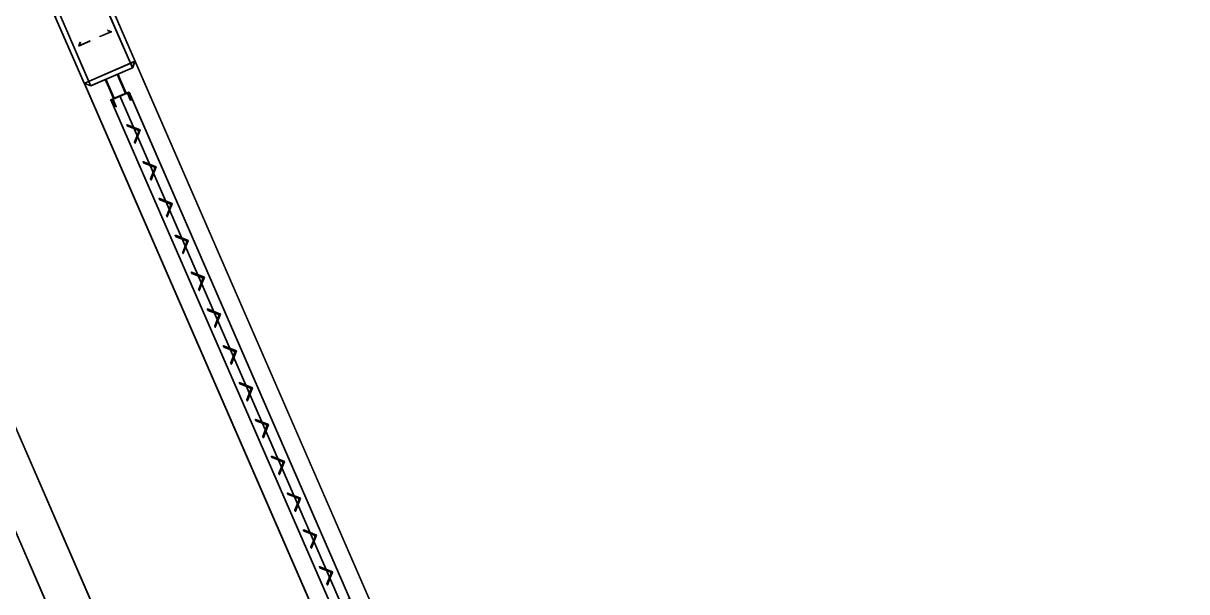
# Model space of a CAD drawing. Extents: x -15449 to 527173, y -170839 to 146543.
# Drawn here: x 15561.103 to 15562.514, y 7800.316 to 7801.006 of the extents above; entities that cross this region are included whole.
import ezdxf

# ---------------------------------------------------------------- set-up
doc = ezdxf.new("R2010")
doc.units = 0
doc.header["$LTSCALE"] = 8
doc.linetypes.add('X-F10A-LAY-S0-00-ASITE-001_EXTG_ROOF$0$HIDDEN', pattern=[9.525, 6.35, -3.175])
doc.layers.get('0').update_dxf_attribs({"color": 1, "linetype": 'CONTINUOUS'})
for name, color, linetype, lineweight in [('G-IMPT', 7, 'CONTINUOUS', 30), ('Micron SGP Titleblock CAD template EDI$0$G-ANNO-TTLB', 7, 'CONTINUOUS', 30), ('X-F10A-LAY-S0-00-ASITE-001_EXTG_ROOF$0$A-_ROAD----_E', 9, 'CONTINUOUS', 20)]:
    doc.layers.add(name, color=color, linetype=linetype, lineweight=lineweight)
doc.layers.add('X-F10A-LAY-S0-00-ASITE-001_EXTG_ROOF$0$A-SITEWALL', color=2, linetype='CONTINUOUS')

# ---------------------------------------------------------------- blocks, each defined once
blk = doc.blocks.new('X-F10A-LAY-S0-00-ASITE-001_EXTG_ROOF$0$A$C671B41AE')
at = {"layer": 'X-F10A-LAY-S0-00-ASITE-001_EXTG_ROOF$0$A-SITEWALL'}
for points in [[(18, -164), (18, 0), (0, 18), (-264, 18), (-282, 0), (-282, -164), (-264, -182), (0, -182)], [(-264, 0), (0, 0), (0, -164), (-264, -164)]]:
    blk.add_lwpolyline(points, close=True, dxfattribs=at)
for points in [[(-282, 0), (-264, 0), (-264, 18)], [(0, 18), (0, 0), (18, 0)], [(-264, -182), (-264, -164), (-282, -164)], [(18, -164), (0, -164), (0, -182)]]:
    blk.add_lwpolyline(points, dxfattribs=at)
at = {"layer": 'X-F10A-LAY-S0-00-ASITE-001_EXTG_ROOF$0$A-SITEWALL', "color": 3}
for points in [[(-122, -28.5), (-132, -18.5), (-132, -63.5)], [(-122, -135.5), (-132, -145.5), (-132, -100.5)]]:
    blk.add_lwpolyline(points, dxfattribs=at)
blk = doc.blocks.new('X-F10A-LAY-S0-00-ASITE-001_EXTG_ROOF$0$A$C17CA23ED')
blk.add_blockref('X-F10A-LAY-S0-00-ASITE-001_EXTG_ROOF$0$A$C671B41AE', (-43, 207))
blk = doc.blocks.new('X-F10A-LAY-S0-00-ASITE-001_EXTG_ROOF$0$A$C04D0248B')
at = {"layer": 'X-F10A-LAY-S0-00-ASITE-001_EXTG_ROOF$0$A-SITEWALL', "color": 252, "linetype": 'X-F10A-LAY-S0-00-ASITE-001_EXTG_ROOF$0$HIDDEN'}
for p, q in [((25, 0, 1169.7), (0, 0)), ((75, -3, 3509.1), (0, -3)), ((2100, -3, 3509.1), (2175, -3)), ((75, -47, 3509.1), (0, -47)), ((25, -50, 1169.7), (0, -50)), ((2100, -47, 3509.1), (2175, -47))]:
    blk.add_line(p, q, dxfattribs=at)
at = {"layer": 'X-F10A-LAY-S0-00-ASITE-001_EXTG_ROOF$0$A-SITEWALL', "color": 8}
for p, q in [((75, 0, 3509.1), (25, 0, 1169.7)), ((2100, 0, 3509.1), (2175, 0)), ((2100, -25, 3509.1), (75, -25, -1754.5)), ((75, -50, 3509.1), (25, -50, 1169.7)), ((2100, -50, 3509.1), (2175, -50))]:
    blk.add_line(p, q, dxfattribs=at)
at = {"layer": 'X-F10A-LAY-S0-00-ASITE-001_EXTG_ROOF$0$A-SITEWALL', "color": 8, "elevation": -1754.5}
blk.add_lwpolyline([(75, 10.4), (2100, 10.4), (2100, -60.4), (75, -60.4)], close=True, dxfattribs=at)
at = {"layer": 'X-F10A-LAY-S0-00-ASITE-001_EXTG_ROOF$0$A-SITEWALL', "color": 8, "linetype": 'X-F10A-LAY-S0-00-ASITE-001_EXTG_ROOF$0$HIDDEN', "ltscale": 0.1}
for points, elevation in [([(77.6, -55, -0.414214), (75, -52.4), (75, 2.4, -0.414214), (77.6, 5), (105, 5), (105, 3.4), (77.6, 3.4, 0.414214), (76.6, 2.4), (76.6, -52.4, 0.414214), (77.6, -53.4), (105, -53.4), (105, -55)], -1754.5), ([(2097.4, -55, 0.414214), (2100, -52.4), (2100, 2.4, 0.414214), (2097.4, 5), (2070, 5), (2070, 3.4), (2097.4, 3.4, -0.414214), (2098.4, 2.4), (2098.4, -52.4, -0.414214), (2097.4, -53.4), (2070, -53.4), (2070, -55)], -1754.5), ([(222.4, -16), (249, -42.5, 0.414214), (252.4, -42.5), (252.9, -42.1), (217.5, -6.8), (182.1, -42.1), (182.6, -42.5, 0.414214), (186, -42.5), (212.6, -16, -0.414214)], 0), ([(367.4, -16), (394, -42.5, 0.414214), (397.4, -42.5), (397.9, -42.1), (362.5, -6.8), (327.1, -42.1), (327.6, -42.5, 0.414214), (331, -42.5), (357.6, -16, -0.414214)], 0), ([(512.4, -16), (539, -42.5, 0.414214), (542.4, -42.5), (542.9, -42.1), (507.5, -6.8), (472.1, -42.1), (472.6, -42.5, 0.414214), (476, -42.5), (502.6, -16, -0.414214)], 0), ([(657.4, -16), (684, -42.5, 0.414214), (687.4, -42.5), (687.9, -42.1), (652.5, -6.8), (617.1, -42.1), (617.6, -42.5, 0.414214), (621, -42.5), (647.6, -16, -0.414214)], 0), ([(802.4, -16), (829, -42.5, 0.414214), (832.4, -42.5), (832.9, -42.1), (797.5, -6.8), (762.1, -42.1), (762.6, -42.5, 0.414214), (766, -42.5), (792.6, -16, -0.414214)], 0), ([(947.4, -16), (974, -42.5, 0.414214), (977.4, -42.5), (977.9, -42.1), (942.5, -6.8), (907.1, -42.1), (907.6, -42.5, 0.414214), (911, -42.5), (937.6, -16, -0.414214)], 0), ([(1092.4, -16), (1119, -42.5, 0.414214), (1122.4, -42.5), (1122.9, -42.1), (1087.5, -6.8), (1052.1, -42.1), (1052.6, -42.5, 0.414214), (1056, -42.5), (1082.6, -16, -0.414214)], 0), ([(1237.4, -16), (1264, -42.5, 0.414214), (1267.4, -42.5), (1267.9, -42.1), (1232.5, -6.8), (1197.1, -42.1), (1197.6, -42.5, 0.414214), (1201, -42.5), (1227.6, -16, -0.414214)], 0), ([(1382.4, -16), (1409, -42.5, 0.414214), (1412.4, -42.5), (1412.9, -42.1), (1377.5, -6.8), (1342.1, -42.1), (1342.6, -42.5, 0.414214), (1346, -42.5), (1372.6, -16, -0.414214)], 0), ([(1527.4, -16), (1554, -42.5, 0.414214), (1557.4, -42.5), (1557.9, -42.1), (1522.5, -6.8), (1487.1, -42.1), (1487.6, -42.5, 0.414214), (1491, -42.5), (1517.6, -16, -0.414214)], 0), ([(1672.4, -16), (1699, -42.5, 0.414214), (1702.4, -42.5), (1702.9, -42.1), (1667.5, -6.8), (1632.1, -42.1), (1632.6, -42.5, 0.414214), (1636, -42.5), (1662.6, -16, -0.414214)], 0), ([(1817.4, -16), (1844, -42.5, 0.414214), (1847.4, -42.5), (1847.9, -42.1), (1812.5, -6.8), (1777.1, -42.1), (1777.6, -42.5, 0.414214), (1781, -42.5), (1807.6, -16, -0.414214)], 0), ([(1962.4, -16), (1989, -42.5, 0.414214), (1992.4, -42.5), (1992.9, -42.1), (1957.5, -6.8), (1922.1, -42.1), (1922.6, -42.5, 0.414214), (1926, -42.5), (1952.6, -16, -0.414214)], 0)]:
    blk.add_lwpolyline(points, format="xyb", close=True, dxfattribs=dict(at, elevation=elevation))
blk = doc.blocks.new('X-F10A-LAY-S0-00-ASITE-001_EXTG_ROOF$0$A$C2F7C21E3')
at = {"layer": 'X-F10A-LAY-S0-00-ASITE-001_EXTG_ROOF$0$A-SITEWALL', "color": 8}
blk.add_blockref('X-F10A-LAY-S0-00-ASITE-001_EXTG_ROOF$0$A$C04D0248B', (-9300, 0), dxfattribs=at)
blk = doc.blocks.new('A$Cf1db08be')
at = {"layer": 'G-IMPT'}
for p, q in [((87.8026, 23.6579), (94.3334, 8.6439)), ((94.3334, 8.6439), (87.8026, 23.6579)), ((87.7564, 23.6378), (94.3334, 8.5177)), ((94.3334, 8.5177), (87.7564, 23.6378)), ((87.7564, 23.6378), (94.3334, 8.5176)), ((89.1582, 21.3043), (89.1228, 21.3856)), ((89.1283, 21.388), (89.1637, 21.3067)), ((89.1021, 21.2799), (89.0667, 21.3612)), ((89.0722, 21.3637), (89.1076, 21.2823)), ((89.1348, 21.3425), (89.1209, 21.3364)), ((89.1303, 21.3442), (89.1348, 21.3425)), ((89.0956, 21.3255), (89.1095, 21.3315)), ((89.0974, 21.3299), (89.0956, 21.3255)), ((89.1076, 21.2823), (89.1582, 21.3043)), ((89.1637, 21.3067), (89.1582, 21.3043)), ((89.1582, 21.3043), (89.1606, 21.2987)), ((89.1637, 21.3067), (89.1606, 21.2987)), ((89.1637, 21.3067), (90.4152, 18.4296)), ((89.1606, 21.2987), (89.11, 21.2767)), ((89.1521, 21.2676), (89.1421, 21.2907)), ((89.1464, 21.2834), (89.143, 21.2911)), ((89.1021, 21.2799), (89.1076, 21.2823)), ((89.11, 21.2767), (89.1021, 21.2799)), ((90.3536, 18.4028), (89.1021, 21.2799)), ((89.1076, 21.2823), (89.11, 21.2767)), ((89.1309, 21.2767), (89.1276, 21.2844)), ((89.1386, 21.2617), (89.1285, 21.2848)), ((89.1377, 21.2613), (89.1309, 21.2767)), ((89.1531, 21.268), (89.1464, 21.2834)), ((89.1345, 21.2599), (89.1563, 21.2694)), ((89.4059, 20.6358), (89.1345, 21.2599)), ((89.1401, 21.2514), (89.1365, 21.2598)), ((89.1369, 21.261), (89.1538, 21.2683)), ((89.1545, 21.2676), (89.1371, 21.2605)), ((89.1371, 21.2605), (89.1406, 21.2516)), ((89.4168, 20.6406), (89.1454, 21.2646)), ((89.1581, 21.2592), (89.1545, 21.2676)), ((89.1549, 21.2678), (89.1586, 21.2594)), ((89.1563, 21.2694), (89.4277, 20.6453)), ((89.1586, 21.2594), (89.1581, 21.2592)), ((89.1406, 21.2516), (89.1401, 21.2514)), ((89.1701, 21.2232), (89.1544, 21.2293)), ((89.1544, 21.2293), (89.1544, 21.2291)), ((89.1548, 21.2281), (89.1666, 21.2235)), ((89.1679, 21.2204), (89.1633, 21.2086)), ((89.1639, 21.2075), (89.1701, 21.2232)), ((89.1637, 21.2076), (89.1639, 21.2075)), ((89.1739, 21.1846), (89.1738, 21.1844)), ((89.1895, 21.1785), (89.1739, 21.1846)), ((89.1743, 21.1834), (89.186, 21.1788)), ((89.1873, 21.1757), (89.1827, 21.164)), ((89.1834, 21.1628), (89.1895, 21.1785)), ((89.1832, 21.1629), (89.1834, 21.1628)), ((89.1933, 21.1399), (89.1932, 21.1398)), ((89.209, 21.1338), (89.1933, 21.1399)), ((89.1937, 21.1387), (89.2055, 21.1341)), ((89.2068, 21.131), (89.2022, 21.1193)), ((89.2028, 21.1182), (89.209, 21.1338)), ((89.2026, 21.1182), (89.2028, 21.1182)), ((89.2128, 21.0953), (89.2127, 21.0951)), ((89.2284, 21.0891), (89.2128, 21.0953)), ((89.2131, 21.094), (89.2249, 21.0894)), ((89.2222, 21.0735), (89.2284, 21.0891)), ((89.2262, 21.0863), (89.2216, 21.0746)), ((89.222, 21.0735), (89.2222, 21.0735)), ((89.2322, 21.0506), (89.2321, 21.0504)), ((89.2478, 21.0444), (89.2322, 21.0506)), ((89.2326, 21.0493), (89.2443, 21.0447)), ((89.2457, 21.0417), (89.241, 21.0299)), ((89.2417, 21.0288), (89.2478, 21.0444)), ((89.2415, 21.0289), (89.2417, 21.0288)), ((89.2673, 20.9997), (89.2516, 21.0059)), ((89.2516, 21.0059), (89.2516, 21.0057)), ((89.252, 21.0047), (89.2638, 21)), ((89.2651, 20.997), (89.2605, 20.9852)), ((89.2611, 20.9841), (89.2673, 20.9997)), ((89.2609, 20.9842), (89.2611, 20.9841)), ((89.2711, 20.9612), (89.271, 20.961)), ((89.2867, 20.955), (89.2711, 20.9612)), ((89.2714, 20.96), (89.2832, 20.9553)), ((89.2845, 20.9523), (89.2799, 20.9405)), ((89.2805, 20.9394), (89.2867, 20.955)), ((89.2804, 20.9395), (89.2805, 20.9394)), ((89.2905, 20.9165), (89.2904, 20.9163)), ((89.3061, 20.9104), (89.2905, 20.9165)), ((89.2909, 20.9153), (89.3026, 20.9107)), ((89.304, 20.9076), (89.2993, 20.8958)), ((89.3, 20.8947), (89.3061, 20.9104)), ((89.2998, 20.8948), (89.3, 20.8947)), ((89.3256, 20.8657), (89.3099, 20.8718)), ((89.3099, 20.8718), (89.3099, 20.8716)), ((89.3103, 20.8706), (89.3221, 20.866)), ((89.3234, 20.8629), (89.3188, 20.8512)), ((89.3194, 20.85), (89.3256, 20.8657)), ((89.3192, 20.8501), (89.3194, 20.85)), ((89.3294, 20.8272), (89.3293, 20.827)), ((89.345, 20.821), (89.3294, 20.8272)), ((89.3298, 20.8259), (89.3415, 20.8213)), ((89.3389, 20.8054), (89.345, 20.821)), ((89.3428, 20.8182), (89.3382, 20.8065)), ((89.3387, 20.8054), (89.3389, 20.8054)), ((89.3488, 20.7825), (89.3487, 20.7823)), ((89.3644, 20.7763), (89.3488, 20.7825)), ((89.3492, 20.7812), (89.361, 20.7766)), ((89.3623, 20.7736), (89.3577, 20.7618)), ((89.3583, 20.7607), (89.3644, 20.7763)), ((89.3581, 20.7607), (89.3583, 20.7607)), ((89.3683, 20.7378), (89.3682, 20.7376)), ((89.3839, 20.7316), (89.3683, 20.7378)), ((89.3686, 20.7365), (89.3804, 20.7319)), ((89.3817, 20.7289), (89.3771, 20.7171)), ((89.3777, 20.716), (89.3839, 20.7316)), ((89.3775, 20.7161), (89.3777, 20.716)), ((89.3877, 20.6931), (89.3876, 20.6929)), ((89.4033, 20.6869), (89.3877, 20.6931)), ((89.3881, 20.6919), (89.3998, 20.6872)), ((89.4012, 20.6842), (89.3965, 20.6724)), ((89.3972, 20.6713), (89.4033, 20.6869)), ((89.397, 20.6714), (89.3972, 20.6713))]:
    blk.add_line(p, q, dxfattribs=at)
for centre, radius, start, end in [((89.1373, 21.2602), 0.000874, 113.5082, 203.5082), ((89.1373, 21.2602), 0.000336, 113.5082, 203.5082), ((89.1541, 21.2675), 0.000874, 23.5082, 113.5082), ((89.1541, 21.2675), 0.000336, 23.5082, 113.5082), ((89.1551, 21.2288), 0.000807, 158.5082, 248.5082), ((89.1657, 21.2213), 0.00235, 338.5082, 68.5082), ((89.164, 21.2083), 0.000807, 158.5082, 248.5082), ((89.1746, 21.1841), 0.000807, 158.5082, 248.5082), ((89.1852, 21.1766), 0.00235, 338.5082, 68.5082), ((89.1835, 21.1637), 0.000807, 158.5082, 248.5082), ((89.194, 21.1395), 0.000807, 158.5082, 248.5082), ((89.2046, 21.1319), 0.00235, 338.5082, 68.5082), ((89.2029, 21.119), 0.000807, 158.5082, 248.5082), ((89.2134, 21.0948), 0.000807, 158.5082, 248.5082), ((89.224, 21.0872), 0.00235, 338.5082, 68.5082), ((89.2223, 21.0743), 0.000807, 158.5082, 248.5082), ((89.2329, 21.0501), 0.000807, 158.5082, 248.5082), ((89.2435, 21.0425), 0.00235, 338.5082, 68.5082), ((89.2418, 21.0296), 0.000807, 158.5082, 248.5082), ((89.2523, 21.0054), 0.000807, 158.5082, 248.5082), ((89.2629, 20.9978), 0.00235, 338.5082, 68.5082), ((89.2612, 20.9849), 0.000807, 158.5082, 248.5082), ((89.2717, 20.9607), 0.000807, 158.5082, 248.5082), ((89.2823, 20.9532), 0.00235, 338.5082, 68.5082), ((89.2807, 20.9402), 0.000807, 158.5082, 248.5082), ((89.2912, 20.916), 0.000807, 158.5082, 248.5082), ((89.3018, 20.9085), 0.00235, 338.5082, 68.5082), ((89.3001, 20.8956), 0.000807, 158.5082, 248.5082), ((89.3106, 20.8714), 0.000807, 158.5082, 248.5082), ((89.3212, 20.8638), 0.00235, 338.5082, 68.5082), ((89.3195, 20.8509), 0.000807, 158.5082, 248.5082), ((89.3301, 20.8267), 0.000807, 158.5082, 248.5082), ((89.3407, 20.8191), 0.00235, 338.5082, 68.5082), ((89.339, 20.8062), 0.000807, 158.5082, 248.5082), ((89.3495, 20.782), 0.000807, 158.5082, 248.5082), ((89.3601, 20.7744), 0.00235, 338.5082, 68.5082), ((89.3584, 20.7615), 0.000807, 158.5082, 248.5082), ((89.3689, 20.7373), 0.000807, 158.5082, 248.5082), ((89.3795, 20.7297), 0.00235, 338.5082, 68.5082), ((89.3778, 20.7168), 0.000807, 158.5082, 248.5082), ((89.3884, 20.6926), 0.000807, 158.5082, 248.5082), ((89.399, 20.685), 0.00235, 338.5082, 68.5082), ((89.3973, 20.6721), 0.000807, 158.5082, 248.5082)]:
    blk.add_arc(centre, radius, start, end, dxfattribs=at)
at = {"layer": 'X-F10A-LAY-S0-00-ASITE-001_EXTG_ROOF$0$A-_ROAD----_E'}
for p, q in [((87.8018, 23.6581), (94.3326, 8.6443)), ((94.3326, 8.6443), (87.8018, 23.6581)), ((94.3334, 8.6439), (87.8026, 23.6579)), ((87.7556, 23.638), (94.3326, 8.518)), ((94.3326, 8.518), (87.7557, 23.638)), ((87.7557, 23.638), (94.3326, 8.5179)), ((94.3334, 8.5177), (87.7564, 23.6378)), ((94.3334, 8.5176), (87.7564, 23.6378)), ((89.1574, 21.3045), (89.122, 21.3859)), ((89.1275, 21.3883), (89.1629, 21.3069)), ((89.1013, 21.2801), (89.0659, 21.3615)), ((89.0714, 21.3639), (89.1068, 21.2825)), ((89.134, 21.3427), (89.1201, 21.3367)), ((89.1296, 21.3445), (89.134, 21.3427)), ((89.0948, 21.3257), (89.1087, 21.3317)), ((89.0966, 21.3301), (89.0948, 21.3257)), ((89.1068, 21.2825), (89.1574, 21.3045)), ((89.1629, 21.3069), (89.1574, 21.3045)), ((89.1574, 21.3045), (89.1598, 21.299)), ((89.1629, 21.3069), (89.1598, 21.299)), ((89.1629, 21.3069), (90.4144, 18.4299)), ((89.1598, 21.299), (89.1092, 21.277)), ((89.1513, 21.2678), (89.1413, 21.2909)), ((89.1456, 21.2836), (89.1422, 21.2913)), ((89.1013, 21.2801), (89.1068, 21.2825)), ((89.1092, 21.277), (89.1013, 21.2801)), ((90.3528, 18.4031), (89.1013, 21.2801)), ((89.1068, 21.2825), (89.1092, 21.277)), ((89.1369, 21.2615), (89.1268, 21.2846)), ((89.1378, 21.2619), (89.1277, 21.285)), ((89.1523, 21.2682), (89.1456, 21.2836)), ((89.1337, 21.2601), (89.1555, 21.2696)), ((89.4051, 20.6361), (89.1337, 21.2601)), ((89.1393, 21.2516), (89.1357, 21.26)), ((89.1361, 21.2612), (89.153, 21.2685)), ((89.1537, 21.2679), (89.1363, 21.2607)), ((89.1363, 21.2607), (89.1398, 21.2518)), ((89.416, 20.6408), (89.1446, 21.2649)), ((89.1573, 21.2594), (89.1537, 21.2679)), ((89.1542, 21.2681), (89.1578, 21.2596)), ((89.1555, 21.2696), (89.4269, 20.6456)), ((89.1578, 21.2596), (89.1573, 21.2594)), ((89.1398, 21.2518), (89.1393, 21.2516)), ((89.1537, 21.2296), (89.1536, 21.2294)), ((89.1693, 21.2234), (89.1537, 21.2296)), ((89.154, 21.2283), (89.1658, 21.2237)), ((89.1671, 21.2206), (89.1625, 21.2089)), ((89.1631, 21.2078), (89.1693, 21.2234)), ((89.1629, 21.2078), (89.1631, 21.2078)), ((89.1731, 21.1849), (89.173, 21.1847)), ((89.1887, 21.1787), (89.1731, 21.1849)), ((89.1735, 21.1836), (89.1852, 21.179)), ((89.1866, 21.176), (89.1819, 21.1642)), ((89.1826, 21.1631), (89.1887, 21.1787)), ((89.1824, 21.1632), (89.1826, 21.1631)), ((89.2082, 21.134), (89.1925, 21.1402)), ((89.1925, 21.1402), (89.1925, 21.14)), ((89.1929, 21.1389), (89.2047, 21.1343)), ((89.206, 21.1313), (89.2014, 21.1195)), ((89.202, 21.1184), (89.2082, 21.134)), ((89.2018, 21.1185), (89.202, 21.1184)), ((89.212, 21.0955), (89.2119, 21.0953)), ((89.2276, 21.0893), (89.212, 21.0955)), ((89.2123, 21.0943), (89.2241, 21.0896)), ((89.2214, 21.0737), (89.2276, 21.0893)), ((89.2254, 21.0866), (89.2208, 21.0748)), ((89.2213, 21.0738), (89.2214, 21.0737)), ((89.2314, 21.0508), (89.2313, 21.0506)), ((89.247, 21.0447), (89.2314, 21.0508)), ((89.2318, 21.0496), (89.2435, 21.045)), ((89.2449, 21.0419), (89.2402, 21.0301)), ((89.2409, 21.029), (89.247, 21.0447)), ((89.2407, 21.0291), (89.2409, 21.029)), ((89.2665, 21), (89.2508, 21.0061)), ((89.2508, 21.0061), (89.2508, 21.0059)), ((89.2512, 21.0049), (89.263, 21.0003)), ((89.2643, 20.9972), (89.2597, 20.9855)), ((89.2603, 20.9843), (89.2665, 21)), ((89.2601, 20.9844), (89.2603, 20.9843)), ((89.2703, 20.9614), (89.2702, 20.9613)), ((89.2859, 20.9553), (89.2703, 20.9614)), ((89.2707, 20.9602), (89.2824, 20.9556)), ((89.2837, 20.9525), (89.2791, 20.9408)), ((89.2798, 20.9397), (89.2859, 20.9553)), ((89.2796, 20.9397), (89.2798, 20.9397)), ((89.2897, 20.9168), (89.2896, 20.9166)), ((89.3054, 20.9106), (89.2897, 20.9168)), ((89.2901, 20.9155), (89.3019, 20.9109)), ((89.3032, 20.9078), (89.2986, 20.8961)), ((89.2992, 20.895), (89.3054, 20.9106)), ((89.299, 20.895), (89.2992, 20.895)), ((89.3092, 20.8721), (89.3091, 20.8719)), ((89.3248, 20.8659), (89.3092, 20.8721)), ((89.3095, 20.8708), (89.3213, 20.8662)), ((89.3226, 20.8632), (89.318, 20.8514)), ((89.3186, 20.8503), (89.3248, 20.8659)), ((89.3184, 20.8504), (89.3186, 20.8503)), ((89.3286, 20.8274), (89.3285, 20.8272)), ((89.3442, 20.8212), (89.3286, 20.8274)), ((89.329, 20.8262), (89.3407, 20.8215)), ((89.3381, 20.8056), (89.3442, 20.8212)), ((89.3421, 20.8185), (89.3374, 20.8067)), ((89.3379, 20.8057), (89.3381, 20.8056)), ((89.3637, 20.7766), (89.348, 20.7827)), ((89.348, 20.7827), (89.348, 20.7825)), ((89.3484, 20.7815), (89.3602, 20.7768)), ((89.3615, 20.7738), (89.3569, 20.762)), ((89.3575, 20.7609), (89.3637, 20.7766)), ((89.3573, 20.761), (89.3575, 20.7609)), ((89.3675, 20.738), (89.3674, 20.7378)), ((89.3831, 20.7319), (89.3675, 20.738)), ((89.3678, 20.7368), (89.3796, 20.7322)), ((89.3809, 20.7291), (89.3763, 20.7174)), ((89.3769, 20.7162), (89.3831, 20.7319)), ((89.3768, 20.7163), (89.3769, 20.7162)), ((89.3869, 20.6933), (89.3868, 20.6932)), ((89.4025, 20.6872), (89.3869, 20.6933)), ((89.3873, 20.6921), (89.399, 20.6875)), ((89.4004, 20.6844), (89.3957, 20.6727)), ((89.3964, 20.6715), (89.4025, 20.6872)), ((89.3962, 20.6716), (89.3964, 20.6715))]:
    blk.add_line(p, q, dxfattribs=at)
for centre, radius, start, end in [((89.1365, 21.2604), 0.000874, 113.5082, 203.5082), ((89.1365, 21.2604), 0.000336, 113.5082, 203.5082), ((89.1534, 21.2677), 0.000874, 23.5082, 113.5082), ((89.1534, 21.2677), 0.000336, 23.5082, 113.5082), ((89.1543, 21.2291), 0.000807, 158.5082, 248.5082), ((89.1649, 21.2215), 0.00235, 338.5082, 68.5082), ((89.1632, 21.2086), 0.000807, 158.5082, 248.5082), ((89.1738, 21.1844), 0.000807, 158.5082, 248.5082), ((89.1844, 21.1768), 0.00235, 338.5082, 68.5082), ((89.1827, 21.1639), 0.000807, 158.5082, 248.5082), ((89.1932, 21.1397), 0.000807, 158.5082, 248.5082), ((89.2038, 21.1321), 0.00235, 338.5082, 68.5082), ((89.2021, 21.1192), 0.000807, 158.5082, 248.5082), ((89.2126, 21.095), 0.000807, 158.5082, 248.5082), ((89.2232, 21.0874), 0.00235, 338.5082, 68.5082), ((89.2216, 21.0745), 0.000807, 158.5082, 248.5082), ((89.2321, 21.0503), 0.000807, 158.5082, 248.5082), ((89.2427, 21.0428), 0.00235, 338.5082, 68.5082), ((89.241, 21.0298), 0.000807, 158.5082, 248.5082), ((89.2515, 21.0056), 0.000807, 158.5082, 248.5082), ((89.2621, 20.9981), 0.00235, 338.5082, 68.5082), ((89.2604, 20.9852), 0.000807, 158.5082, 248.5082), ((89.271, 20.961), 0.000807, 158.5082, 248.5082), ((89.2816, 20.9534), 0.00235, 338.5082, 68.5082), ((89.2799, 20.9405), 0.000807, 158.5082, 248.5082), ((89.2904, 20.9163), 0.000807, 158.5082, 248.5082), ((89.301, 20.9087), 0.00235, 338.5082, 68.5082), ((89.2993, 20.8958), 0.000807, 158.5082, 248.5082), ((89.3098, 20.8716), 0.000807, 158.5082, 248.5082), ((89.3204, 20.864), 0.00235, 338.5082, 68.5082), ((89.3187, 20.8511), 0.000807, 158.5082, 248.5082), ((89.3293, 20.8269), 0.000807, 158.5082, 248.5082), ((89.3399, 20.8193), 0.00235, 338.5082, 68.5082), ((89.3382, 20.8064), 0.000807, 158.5082, 248.5082), ((89.3487, 20.7822), 0.000807, 158.5082, 248.5082), ((89.3593, 20.7747), 0.00235, 338.5082, 68.5082), ((89.3576, 20.7617), 0.000807, 158.5082, 248.5082), ((89.3681, 20.7375), 0.000807, 158.5082, 248.5082), ((89.3787, 20.73), 0.00235, 338.5082, 68.5082), ((89.377, 20.7171), 0.000807, 158.5082, 248.5082), ((89.3876, 20.6929), 0.000807, 158.5082, 248.5082), ((89.3982, 20.6853), 0.00235, 338.5082, 68.5082), ((89.3965, 20.6724), 0.000807, 158.5082, 248.5082)]:
    blk.add_arc(centre, radius, start, end, dxfattribs=at)
at = {"layer": 'X-F10A-LAY-S0-00-ASITE-001_EXTG_ROOF$0$A-SITEWALL'}
for p, q in [((89.1634, 21.3063, -1.1857), (90.4149, 18.4292, -1.1857)), ((89.1637, 21.3067, -1.1857), (90.4152, 18.4296, -1.1857)), ((89.1018, 21.2794, -1.1793), (90.3533, 18.4024, -1.1793)), ((89.1021, 21.2799, -1.1793), (90.3536, 18.4028, -1.1793))]:
    blk.add_line(p, q, dxfattribs=at)
at = {"layer": 'X-F10A-LAY-S0-00-ASITE-001_EXTG_ROOF$0$A-SITEWALL', "yscale": 0.0003360627802949188, "zscale": 0.0003360627802949188, "rotation": 293.5081826664136}
for name, p, xscale in [('X-F10A-LAY-S0-00-ASITE-001_EXTG_ROOF$0$A$C17CA23ED', (89.0529, 21.3707, -1.7689), -0.0003360627802949188), ('X-F10A-LAY-S0-00-ASITE-001_EXTG_ROOF$0$A$C17CA23ED', (89.0532, 21.3711, -1.7689), -0.0003360627802949188), ('X-F10A-LAY-S0-00-ASITE-001_EXTG_ROOF$0$A$C2F7C21E3', (90.3894, 18.4247, -1.1793), 0.0003360627802949188), ('X-F10A-LAY-S0-00-ASITE-001_EXTG_ROOF$0$A$C2F7C21E3', (90.3897, 18.4251, -1.1793), 0.0003360627802949188)]:
    blk.add_blockref(name, p, dxfattribs=dict(at, xscale=xscale))
blk = doc.blocks.new('Micron SGP Titleblock CAD template EDI$0$MU_SGP_ANTitleblock_A1_Type01_v1_1 - A1-419101-sample')
blk.add_blockref('A$Cf1db08be', (731.5833, 312.0548))
blk = doc.blocks.new('Micron SGP Titleblock CAD template EDI')
at = {"layer": 'Micron SGP Titleblock CAD template EDI$0$G-ANNO-TTLB'}
blk.add_blockref('Micron SGP Titleblock CAD template EDI$0$MU_SGP_ANTitleblock_A1_Type01_v1_1 - A1-419101-sample', (-3.846, 118.8541), dxfattribs=at)

msp = doc.modelspace()

# ---------------------------------------------------------------- block references
msp.add_blockref('Micron SGP Titleblock CAD template EDI', (14744.3378, 7348.7447))

doc.saveas('drawing.dxf')
